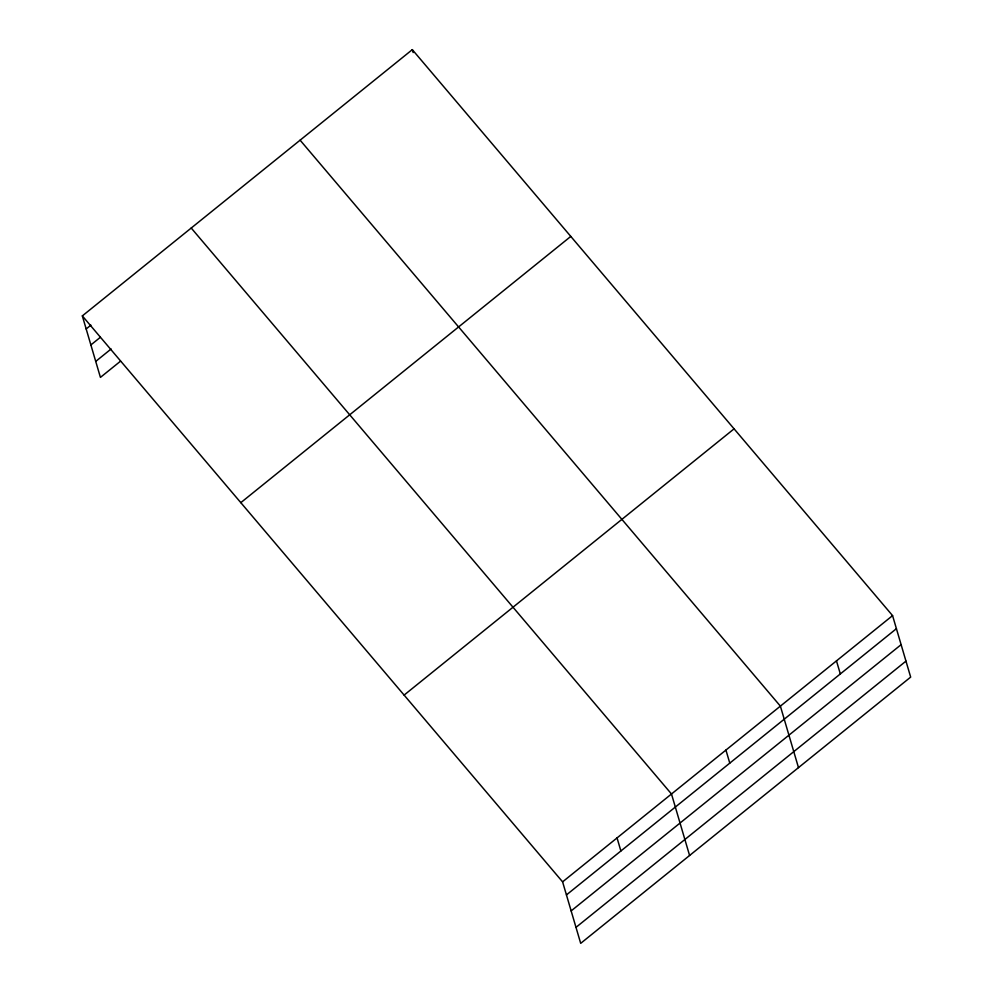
<?xml version="1.0" encoding="UTF-8"?>
<svg xmlns="http://www.w3.org/2000/svg" width="993" height="993" viewBox="0 0 993 993"><rect width="100%" height="100%" fill="white"/><g stroke="black" fill="none" stroke-linecap="round" stroke-linejoin="round"><path stroke-width="1.49" d="M82.332 315.898L412.306 49.65L892.57 615.61L910.668 677.102L580.694 943.35L562.597 881.858L82.332 315.898L100.43 377.39L120.55 361.154M86.168 328.968L90.909 325.145M90.872 344.943L100.343 337.31M95.725 361.415L111.104 348.99M240.815 502.657L570.789 236.421M404.114 695.088L734.088 428.839M562.597 881.858L892.57 615.61M566.444 894.916L896.418 628.681M571.149 910.904L901.123 644.656M575.99 927.363L905.964 661.127M300.109 140.174L780.386 706.135L798.484 767.626M191.215 228.03L671.491 793.99L689.589 855.494M836.478 660.866L840.326 673.937M725.933 750.063L729.781 763.133M412.306 49.65L413.162 52.555M617.05 837.918L620.886 850.989"/></g></svg>
